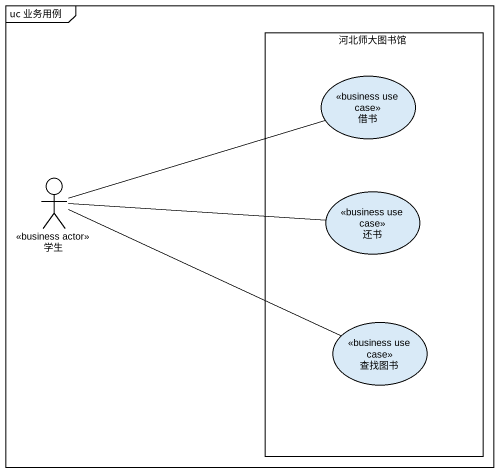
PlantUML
@startuml
mainframe uc 业务用例
rectangle 河北师大图书馆 {
  usecase 借书 <<business use case>>
  usecase 还书 <<business use case>>
  usecase 查找图书 <<business use case>>
}
actor 学生 <<business actor>>
学生 -right- 借书
学生 -right- 还书
学生 -right- 查找图书
@enduml
